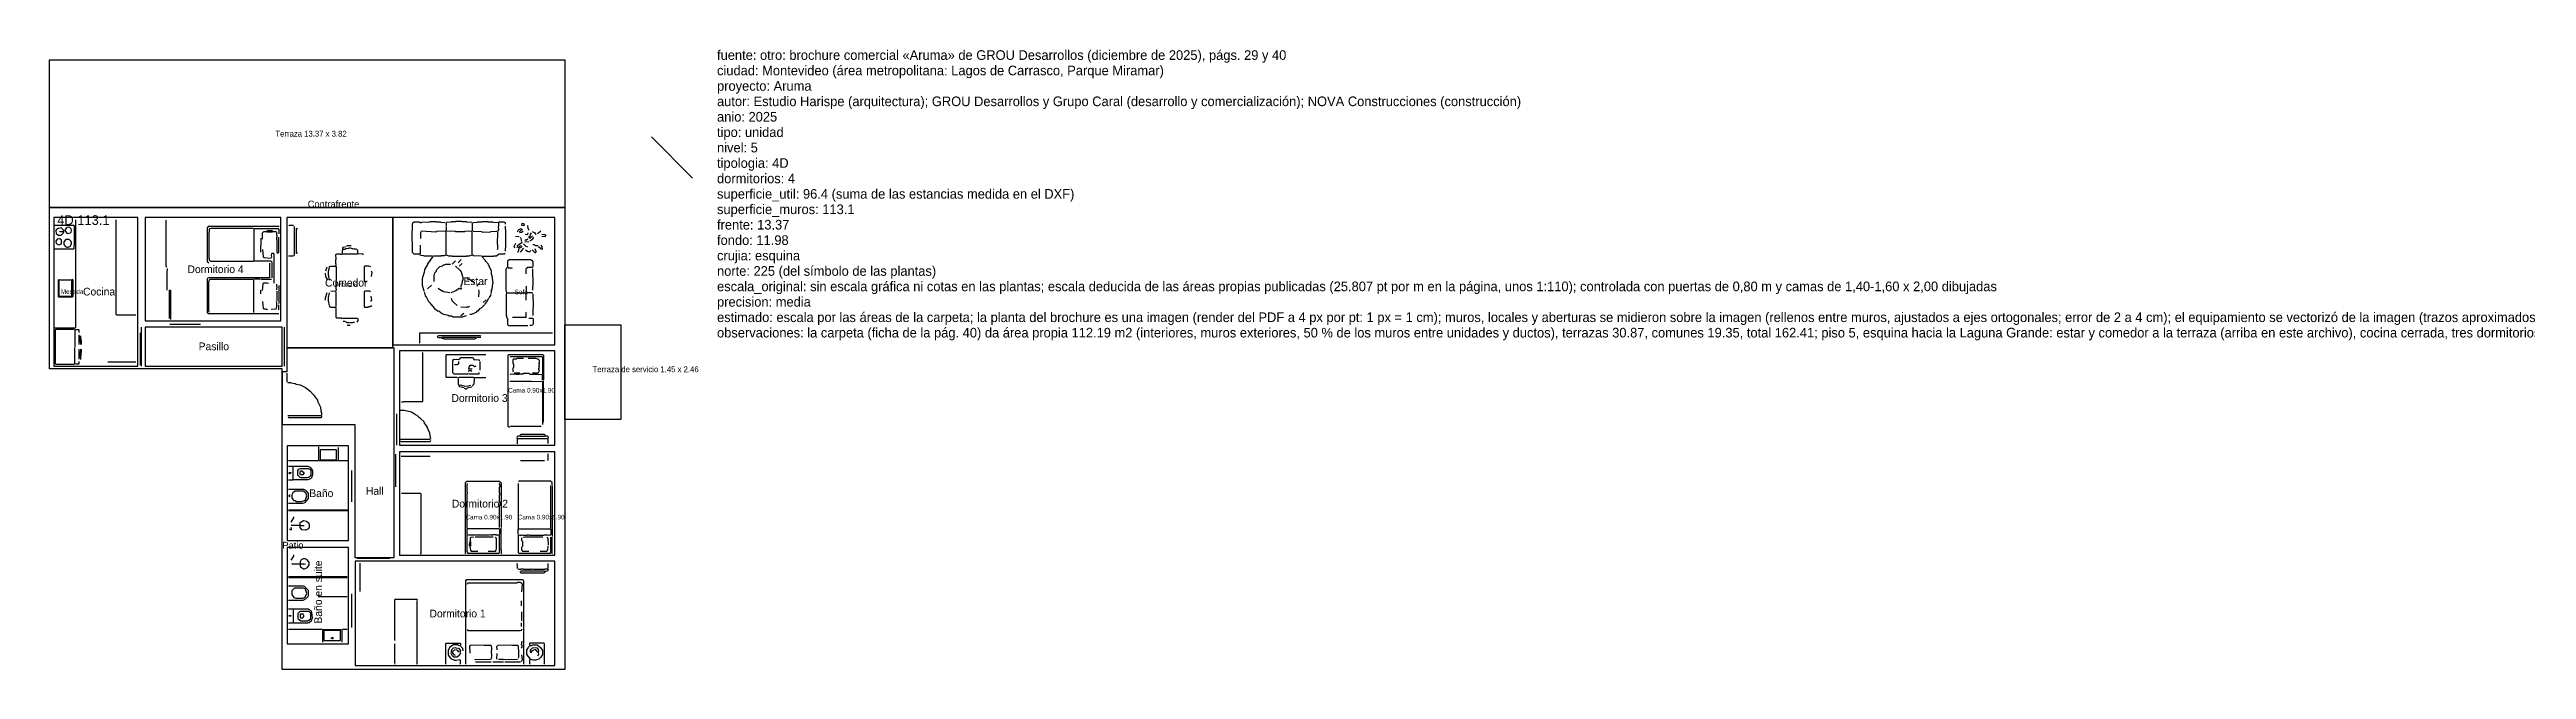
# Model space of a CAD drawing. Header units: metres. Extents: x 0 to 129, y 0 to 16.
# Drawn here: x 0 to 64.3, y 0 to 16.1 of the extents above; entities that cross this region are included whole.
import ezdxf

# ---------------------------------------------------------------- set-up
doc = ezdxf.new("R2010")
doc.units = ezdxf.units.M
for name, color, linetype in [('Trazo_Cotas', 9, 'Continuous'), ('Trazo_Datos', 7, 'Continuous'), ('Trazo_Entrada', 1, 'Continuous'), ('Trazo_Equipamiento', 8, 'Continuous'), ('Trazo_Estancias', 3, 'Continuous'), ('Trazo_Fachada', 30, 'Continuous'), ('Trazo_Norte', 1, 'Continuous'), ('Trazo_Puertas', 1, 'Continuous'), ('Trazo_Unidad', 7, 'Continuous'), ('Trazo_Ventanas', 5, 'Continuous')]:
    doc.layers.add(name, color=color, linetype=linetype)

msp = doc.modelspace()

# ---------------------------------------------------------------- linework, layer by layer
at = {"layer": 'Trazo_Cotas'}
for points in [[(13.37, 11.98), (0, 11.98), (0, 15.81), (13.37, 15.81)], [(14.82, 6.48), (13.37, 6.48), (13.37, 8.94), (14.82, 8.94)]]:
    msp.add_lwpolyline(points, close=True, dxfattribs=at)
at = {"layer": 'Trazo_Entrada'}
msp.add_line((6.04, 6.54), (6.04, 7.44), dxfattribs=at)
at = {"layer": 'Trazo_Equipamiento', "color": 9}
for p, q in [((5.3, 11.43), (5.3, 10.6)), ((10.29, 10.75), (10.29, 11.36)), ((10.97, 10.76), (10.97, 11.36)), ((12.09, 11.24), (12.19, 11.23)), ((12.22, 11.2), (12.25, 11.1)), ((12.22, 10.82), (12.31, 10.93)), ((12.33, 11.09), (12.44, 11.1)), ((12.77, 11.24), (12.87, 11.23)), ((5.71, 10.54), (5.71, 10.16)), ((5.83, 10.02), (5.83, 10.79)), ((6.33, 10.72), (6.2, 10.72)), ((7.17, 10.34), (7.2, 10.44)), ((10.53, 10.6), (10.45, 10.51)), ((10.68, 10.63), (10.6, 10.55)), ((10.71, 10.53), (10.63, 10.46)), ((12.37, 10.26), (12.37, 10.4)), ((12.59, 10.92), (12.63, 10.82)), ((3.15, 9.08), (3.15, 9.84)), ((5.3, 9.26), (5.3, 10.1)), ((5.9, 9.81), (5.9, 9.56)), ((5.95, 9.96), (5.95, 9.49)), ((7.3, 9.81), (7.42, 9.82)), ((9.91, 9.97), (9.81, 9.87)), ((10.17, 9.82), (10.08, 9.88)), ((11.09, 9.94), (11.16, 10.02)), ((11.87, 9.77), (12.36, 9.77)), ((12.37, 9.58), (12.37, 9.76)), ((5.95, 9.33), (5.95, 9.46)), ((10.67, 9.18), (10.75, 9.24)), ((11.33, 9.59), (11.25, 9.52)), ((11.17, 7.76), (11.17, 7.99)), ((6.17, 7.45), (6.17, 7.68)), ((10.84, 7.3), (10.96, 7.33)), ((12.79, 7.51), (12.79, 7.65)), ((12.79, 7.47), (12.79, 6.35)), ((12.82, 6.41), (12.82, 7.49)), ((9.88, 5.96), (9.11, 5.96)), ((9.88, 5.52), (9.12, 5.52)), ((12.84, 5.41), (12.22, 5.41)), ((13.01, 3.66), (13.01, 4.77)), ((13.04, 4.77), (13.04, 3.45)), ((11.67, 3.65), (10.84, 3.65)), ((11.04, 3.44), (11.51, 3.44)), ((11.68, 3.65), (11.68, 3.5)), ((8.06, 2.02), (8.06, 2.76)), ((12.94, 2.62), (12.94, 2.75)), ((12.25, 1.65), (12.25, 1.78)), ((12.25, 1.49), (12.25, 1.26)), ((12.25, 1.11), (12.25, 1.21)), ((10.66, 0.14), (10.66, 0.25)), ((11.05, 0.2), (11.46, 0.2)), ((11.5, 0.2), (11.78, 0.2)), ((11.61, 0.41), (11.6, 0.27)), ((11.81, 0.2), (12.22, 0.2)), ((12.45, 0.25), (12.45, 0.14))]:
    msp.add_line(p, q, dxfattribs=at)
at = {"layer": 'Trazo_Equipamiento', "color": 8}
for p, q in [((0.57, 10.1), (0.26, 10.1)), ((0.66, 8.81), (0.66, 8.37)), ((0.76, 8.68), (0.76, 8.43)), ((0.79, 8.65), (0.8, 8.43)), ((0.66, 7.93), (0.66, 8.35)), ((0.76, 8.31), (0.76, 8.05)), ((0.8, 8.31), (0.79, 8.09)), ((1.51, 7.98), (2.24, 7.98)), ((6.97, 5.41), (6.2, 5.41)), ((6.2, 5.27), (6.31, 5.27)), ((6.32, 4.93), (6.32, 5.26)), ((6.98, 5.77), (6.98, 5.42)), ((7.48, 5.41), (6.99, 5.41)), ((7.49, 5.76), (7.49, 5.42)), ((7.73, 5.41), (7.5, 5.41)), ((7.73, 4.13), (6.2, 4.13)), ((7.73, 4.11), (6.2, 4.11)), ((6.51, 3.73), (6.61, 3.73)), ((7.72, 2.4), (6.2, 2.4)), ((7.72, 2.38), (6.2, 2.38)), ((6.32, 1.55), (6.32, 1.22)), ((6.97, 1.89), (7.72, 1.89)), ((7.08, 1.04), (6.2, 1.04)), ((7.09, 0.71), (7.09, 1.03)), ((7.1, 1.04), (7.58, 1.04)), ((7.59, 0.71), (7.59, 1.03)), ((7.72, 1.04), (7.6, 1.04))]:
    msp.add_line(p, q, dxfattribs=at)
for points in [[(0.67, 11.66), (0.67, 8.86), (0.66, 8.85), (0.14, 8.85)], [(2.24, 9.19), (1.75, 9.19), (1.73, 9.21), (1.73, 11.66)], [(0.14, 10.91), (0.63, 10.91), (0.64, 10.92), (0.64, 11), (0.65, 11.01), (0.65, 11.5), (0.64, 11.51), (0.14, 11.51)], [(0.26, 11.35), (0.27, 11.36), (0.36, 11.36)], [(0.25, 10.1), (0.24, 10.11), (0.22, 10.1), (0.22, 9.67), (0.23, 9.66), (0.59, 9.66), (0.61, 9.68), (0.61, 10.1), (0.6, 10.11), (0.57, 10.1)], [(0.25, 10.09), (0.24, 10.08), (0.24, 9.69), (0.25, 9.68), (0.57, 9.68), (0.58, 9.69), (0.58, 10.09), (0.57, 10.1)], [(0.65, 8.82), (0.16, 8.82), (0.15, 8.81), (0.15, 7.93), (0.16, 7.92), (0.65, 7.92)], [(0.67, 8.82), (0.75, 8.82), (0.76, 8.81), (0.76, 8.74)], [(0.83, 8.43), (0.83, 8.53), (0.81, 8.6), (0.81, 8.65)], [(0.76, 7.99), (0.76, 7.93), (0.75, 7.92), (0.67, 7.92)], [(0.8, 8.04), (0.81, 8.05), (0.81, 8.14), (0.82, 8.15), (0.82, 8.22), (0.83, 8.23), (0.83, 8.31)], [(6.33, 5.27), (6.7, 5.27), (6.76, 5.25), (6.8, 5.21), (6.82, 5.15), (6.82, 5.05), (6.8, 4.97), (6.77, 4.94), (6.7, 4.92), (6.33, 4.92)], [(6.32, 4.92), (6.31, 4.91), (6.2, 4.91)], [(6.2, 4.31), (6.57, 4.31), (6.63, 4.33), (6.72, 4.43), (6.72, 4.56), (6.7, 4.59), (6.65, 4.64), (6.6, 4.67), (6.2, 4.67)], [(6.27, 3.82), (6.34, 3.93), (6.34, 3.96)], [(6.23, 3.65), (6.24, 3.63), (6.27, 3.62), (6.28, 3.63), (6.28, 3.66), (6.26, 3.68)], [(6.49, 3.73), (6.29, 3.73), (6.27, 3.75)], [(6.27, 2.83), (6.34, 2.94), (6.34, 2.97)], [(6.28, 2.75), (6.3, 2.74), (6.49, 2.74)], [(6.5, 2.74), (6.59, 2.74), (6.6, 2.73), (6.64, 2.74)], [(6.2, 1.8), (6.58, 1.8), (6.66, 1.84), (6.7, 1.88), (6.72, 1.92), (6.72, 2.05), (6.62, 2.15), (6.59, 2.16), (6.2, 2.16)], [(6.2, 1.57), (6.31, 1.57), (6.32, 1.56)], [(6.33, 1.21), (6.7, 1.21), (6.74, 1.22), (6.8, 1.27), (6.82, 1.34), (6.81, 1.48), (6.8, 1.51), (6.74, 1.55), (6.71, 1.56), (6.33, 1.56)], [(6.31, 1.21), (6.3, 1.2), (6.2, 1.2)]]:
    msp.add_lwpolyline(points, dxfattribs=at)
at = {"layer": 'Trazo_Equipamiento', "color": 9}
for points in [[(3.04, 10.43), (3.03, 10.45), (3.03, 11.64), (3.02, 11.65)], [(9.59, 10.77), (9.46, 10.77), (9.42, 10.81), (9.41, 11.38), (9.42, 11.39), (9.42, 11.54), (9.43, 11.58), (9.46, 11.61), (9.59, 11.61), (9.61, 11.59), (9.65, 11.59), (9.66, 11.6), (9.87, 11.61), (9.88, 11.62), (10.02, 11.62), (10.03, 11.61), (10.14, 11.61), (10.15, 11.6), (10.27, 11.59)], [(10.28, 11.58), (10.29, 11.57), (10.29, 11.51), (10.28, 11.5), (10.29, 11.48), (10.29, 11.41), (10.28, 11.4), (10.29, 11.38)], [(10.96, 11.59), (10.83, 11.6), (10.82, 11.61), (10.71, 11.61), (10.7, 11.62), (10.54, 11.62), (10.53, 11.61), (10.43, 11.61), (10.42, 11.6), (10.29, 11.59)], [(10.97, 11.58), (10.97, 11.39), (10.98, 11.38)], [(10.98, 11.59), (11.1, 11.6), (11.11, 11.61), (11.22, 11.61), (11.23, 11.62), (11.37, 11.62), (11.38, 11.61), (11.49, 11.61), (11.5, 11.6), (11.64, 11.59)], [(11.65, 11.58), (11.65, 11.49), (11.64, 11.48), (11.65, 11.4), (11.62, 11.37)], [(11.65, 11.59), (11.67, 11.61), (11.79, 11.61), (11.82, 11.59), (11.82, 11.55)], [(12.33, 11.54), (12.28, 11.57), (12.24, 11.55)], [(5.96, 11.49), (4.12, 11.49), (4.09, 11.45), (4.09, 10.6), (4.1, 10.57), (4.13, 10.55)], [(5.29, 11.44), (4.19, 11.44), (4.15, 11.43), (4.14, 11.42), (4.14, 11.34), (4.13, 11.33), (4.13, 10.67), (4.14, 10.66), (4.14, 10.62), (4.18, 10.59), (5.29, 10.59), (5.3, 10.6)], [(5.31, 11.44), (5.93, 11.44), (5.95, 11.42), (5.95, 11.3)], [(5.47, 11.19), (5.48, 11.16), (5.47, 10.82)], [(5.53, 11.16), (5.53, 11.32), (5.54, 11.34), (5.56, 11.36), (5.63, 11.36)], [(5.79, 11.36), (5.77, 11.38), (5.65, 11.38), (5.63, 11.36)], [(5.79, 11.36), (5.77, 11.34), (5.65, 11.34), (5.63, 11.36)], [(5.79, 11.36), (5.88, 11.36), (5.89, 11.33), (5.89, 11.27), (5.9, 11.26), (5.9, 11.21), (5.89, 11.2), (5.89, 11.16), (5.9, 11.15), (5.9, 10.81)], [(5.91, 10.8), (5.95, 10.81), (5.95, 11.21)], [(6.33, 11.51), (6.22, 11.51), (6.21, 11.5)], [(6.34, 11.5), (6.35, 11.47), (6.35, 10.77), (6.34, 10.73)], [(6.43, 11.42), (6.41, 11.44), (6.4, 11.43), (6.4, 10.8), (6.41, 10.79), (6.43, 10.81)], [(7.61, 10.9), (7.61, 10.94), (7.62, 10.95), (7.7, 10.97)], [(7.95, 10.91), (7.94, 10.9), (7.9, 10.9), (7.81, 10.93), (7.77, 10.93), (7.76, 10.92), (7.69, 10.91), (7.66, 10.89), (7.62, 10.89)], [(7.83, 10.99), (7.72, 10.99), (7.71, 10.98)], [(9.94, 10.72), (9.72, 10.72), (9.71, 10.73), (9.63, 10.74), (9.62, 10.75), (9.62, 10.79), (9.63, 10.8), (9.63, 11)], [(9.64, 11.36), (9.63, 11.32), (9.63, 11.18)], [(10.28, 11.37), (10.04, 11.36), (10.02, 11.34), (9.65, 11.37)], [(10.96, 11.37), (10.78, 11.36), (10.77, 11.35), (10.53, 11.35), (10.53, 11.36), (10.3, 11.37)], [(10.99, 11.37), (11.2, 11.36), (11.24, 11.34), (11.28, 11.35), (11.42, 11.34), (11.46, 11.36), (11.61, 11.37)], [(11.62, 10.89), (11.63, 10.92), (11.63, 11.01), (11.62, 11.02), (11.63, 11.35), (11.62, 11.36)], [(11.83, 10.85), (11.83, 10.93), (11.84, 10.94), (11.84, 11.4), (11.83, 11.41), (11.83, 11.5)], [(12.07, 10.93), (12.06, 10.97), (12.1, 11.06)], [(12.25, 11.43), (12.23, 11.43), (12.16, 11.39), (12.13, 11.34)], [(12.13, 10.94), (12.15, 11), (12.26, 11.08)], [(12.24, 10.99), (12.19, 10.97), (12.16, 10.93)], [(12.25, 10.98), (12.25, 10.96), (12.23, 10.94), (12.18, 10.92)], [(12.28, 11.4), (12.24, 11.39), (12.19, 11.34)], [(12.2, 11.33), (12.25, 11.34), (12.29, 11.37)], [(12.24, 11.54), (12.26, 11.52), (12.32, 11.52), (12.33, 11.53)], [(12.3, 11.04), (12.36, 10.98), (12.4, 10.96)], [(12.41, 11.16), (12.38, 11.13), (12.34, 11.13), (12.33, 11.12)], [(12.34, 11.29), (12.41, 11.28), (12.42, 11.32)], [(12.4, 11.51), (12.41, 11.44), (12.43, 11.42), (12.43, 11.39)], [(12.5, 11.32), (12.47, 11.28), (12.46, 11.23), (12.43, 11.2)], [(12.53, 11.25), (12.47, 11.19), (12.44, 11.19)], [(12.46, 11.12), (12.54, 11.17), (12.57, 11.21)], [(12.52, 11.36), (12.59, 11.32), (12.62, 11.28)], [(12.68, 10.99), (12.61, 10.99), (12.58, 11.01), (12.54, 11.01)], [(12.66, 11.3), (12.69, 11.32), (12.75, 11.38)], [(12.69, 10.97), (12.74, 10.93), (12.75, 10.89)], [(12.75, 11), (12.77, 10.97), (12.78, 10.89)], [(12.77, 11.29), (12.85, 11.28), (12.88, 11.24)], [(3.05, 9.84), (3.05, 10.35), (3.06, 10.36), (3.06, 10.4)], [(5.75, 10.59), (5.5, 10.59), (5.49, 10.6), (5.47, 10.59), (5.31, 10.59), (5.3, 10.6)], [(5.53, 10.89), (5.54, 10.7), (5.57, 10.68), (5.75, 10.67)], [(5.76, 10.68), (5.77, 10.7), (5.76, 10.74), (5.77, 10.79), (5.78, 10.8), (5.82, 10.8)], [(5.76, 10.58), (5.77, 10.57), (5.77, 10.16)], [(7.26, 10.44), (7.23, 10.31), (7.23, 10.23), (7.24, 10.22), (7.24, 10.17), (7.26, 10.14), (7.26, 10.1)], [(7.26, 10.45), (7.29, 10.46), (7.43, 10.46)], [(7.43, 10.46), (7.44, 10.5), (7.43, 10.53), (7.43, 10.63), (7.44, 10.64), (7.43, 10.76), (7.46, 10.78), (7.53, 10.78), (7.54, 10.77), (7.58, 10.77), (7.59, 10.78)], [(7.43, 10.46), (7.44, 10.45), (7.44, 10.09), (7.43, 10.07)], [(7.61, 10.89), (7.59, 10.85), (7.59, 10.78)], [(7.99, 10.77), (7.6, 10.77), (7.59, 10.78)], [(8, 10.78), (8, 10.87), (7.96, 10.91)], [(8.14, 10.75), (8.14, 10.77), (8.12, 10.78), (8.01, 10.77)], [(8.34, 10.44), (8.29, 10.46), (8.18, 10.46), (8.16, 10.45), (8.16, 10.07), (8.17, 10.06), (8.24, 10.06)], [(8.35, 10.34), (8.36, 10.3), (8.35, 10.19)], [(9.72, 9.81), (9.68, 9.96), (9.68, 10.14), (9.72, 10.29)], [(9.95, 10.71), (9.81, 10.52), (9.81, 10.5), (9.73, 10.37), (9.72, 10.29)], [(10.29, 10.75), (10.24, 10.73), (10.16, 10.73), (10.15, 10.72), (9.96, 10.72)], [(9.98, 10.06), (9.98, 10.22), (10, 10.29), (10.03, 10.32), (10.05, 10.37), (10.13, 10.45), (10.2, 10.47), (10.22, 10.49), (10.25, 10.49), (10.28, 10.51), (10.4, 10.51)], [(10.29, 10.75), (10.35, 10.73), (10.44, 10.73), (10.45, 10.72), (10.82, 10.72), (10.83, 10.73), (10.9, 10.73), (10.96, 10.75)], [(10.53, 10.46), (10.65, 10.36), (10.68, 10.31), (10.73, 10.13)], [(11.21, 10.72), (11, 10.73), (10.97, 10.75)], [(11.31, 10.59), (11.31, 10.61), (11.22, 10.71)], [(11.23, 10.72), (11.52, 10.72), (11.53, 10.73), (11.6, 10.73), (11.65, 10.77)], [(11.31, 10.59), (11.37, 10.53), (11.38, 10.49), (11.41, 10.46), (11.41, 10.44), (11.46, 10.35), (11.46, 10.26), (11.48, 10.22), (11.5, 10.02), (11.49, 10.01), (11.48, 9.86), (11.46, 9.84), (11.46, 9.77)], [(11.82, 10.8), (11.8, 10.77), (11.66, 10.77)], [(11.87, 9.77), (11.85, 9.84), (11.85, 10.37), (11.86, 10.41), (11.88, 10.43)], [(12.38, 10.41), (12.41, 10.43), (12.53, 10.43), (12.54, 10.44), (12.55, 10.46), (12.55, 10.57), (12.52, 10.61), (12.49, 10.62), (11.93, 10.62), (11.88, 10.59), (11.88, 10.44)], [(11.89, 10.43), (11.9, 10.42), (11.98, 10.42), (11.99, 10.41), (12.01, 10.42)], [(12.16, 10.81), (12.16, 10.85), (12.18, 10.87), (12.18, 10.91)], [(12.35, 10.88), (12.38, 10.87), (12.42, 10.84), (12.46, 10.84), (12.49, 10.87)], [(12.52, 10.88), (12.59, 10.81), (12.62, 10.81)], [(12.54, 9.84), (12.54, 9.94), (12.55, 9.95), (12.54, 10.39)], [(3.11, 9.1), (3.11, 9.84), (3.14, 9.85)], [(5.7, 10.16), (4.13, 10.16), (4.11, 10.15), (4.09, 10.13), (4.09, 9.26), (4.12, 9.23), (5.95, 9.23)], [(4.15, 9.26), (4.13, 9.29), (4.13, 10.05), (4.16, 10.12), (5.29, 10.12), (5.3, 10.11)], [(5.47, 10.11), (5.46, 10.12), (5.33, 10.12), (5.31, 10.11)], [(5.47, 9.74), (5.48, 9.76), (5.48, 9.84)], [(5.49, 10.11), (5.5, 10.12), (5.63, 10.12), (5.64, 10.11), (5.66, 10.12), (5.76, 10.12)], [(5.53, 9.83), (5.54, 10.01), (5.56, 10.03), (5.65, 10.03), (5.68, 10.02)], [(5.89, 9.99), (5.89, 9.94), (5.9, 9.93), (5.89, 9.85)], [(7.2, 10.1), (7.2, 10.14), (7.17, 10.18), (7.16, 10.28)], [(7.16, 9.58), (7.16, 9.64), (7.2, 9.78)], [(7.26, 9.77), (7.23, 9.65), (7.23, 9.56), (7.26, 9.44)], [(7.43, 10.05), (7.43, 9.88), (7.44, 9.86), (7.43, 9.82)], [(7.43, 9.41), (7.44, 9.42), (7.44, 9.78), (7.43, 9.81)], [(8.33, 9.79), (8.31, 9.81), (8.18, 9.81), (8.16, 9.79), (8.16, 9.41), (8.17, 9.4), (8.27, 9.4), (8.28, 9.41), (8.32, 9.41), (8.36, 9.44)], [(8.35, 9.54), (8.35, 9.57), (8.36, 9.58), (8.35, 9.68)], [(9.72, 9.79), (9.75, 9.69), (9.78, 9.65), (9.83, 9.54), (9.87, 9.51), (9.89, 9.47), (9.99, 9.36), (10.08, 9.29)], [(10.39, 9.77), (10.22, 9.79), (10.18, 9.82)], [(10.63, 9.88), (10.54, 9.82), (10.41, 9.77)], [(10.66, 9.91), (10.69, 9.87), (10.66, 9.86), (10.63, 9.88)], [(10.73, 10.12), (10.71, 10.08), (10.7, 10), (10.66, 9.92)], [(11.03, 10.02), (11, 10.05), (10.9, 10.11), (10.87, 10.11), (10.84, 10.13)], [(11.13, 9.85), (11.14, 9.81), (11.13, 9.66)], [(11.45, 9.75), (11.44, 9.7), (11.4, 9.64)], [(11.87, 9.77), (11.85, 9.73), (11.85, 9.18), (11.86, 9.17), (11.86, 9.13), (11.88, 9.11)], [(12.36, 9.94), (12.37, 9.93), (12.37, 9.78)], [(12.54, 9.75), (12.52, 9.77), (12.38, 9.77)], [(12.54, 9.73), (12.54, 9.6), (12.55, 9.59), (12.54, 9.18)], [(5.53, 9.54), (5.54, 9.37), (5.56, 9.35), (5.61, 9.35), (5.64, 9.33), (5.66, 9.34)], [(5.75, 9.34), (5.88, 9.35), (5.89, 9.37), (5.9, 9.41), (5.9, 9.51), (5.89, 9.54)], [(7.26, 9.42), (7.3, 9.4), (7.43, 9.4)], [(7.43, 9.39), (7.43, 9.14), (7.45, 9.12), (7.57, 9.12), (7.59, 9.1)], [(7.6, 9.1), (7.61, 9.11), (7.99, 9.11)], [(7.62, 9.03), (7.65, 9.03), (7.72, 9), (7.78, 9)], [(7.8, 9), (7.86, 9), (7.92, 9.02)], [(8, 9.1), (8, 9.05), (7.97, 9.01)], [(10.81, 9.17), (10.71, 9.14), (10.47, 9.14), (10.43, 9.16), (10.37, 9.16), (10.34, 9.18), (10.23, 9.21), (10.16, 9.24), (10.1, 9.29)], [(10.58, 9.44), (10.5, 9.51), (10.45, 9.56), (10.43, 9.62)], [(10.9, 9.42), (10.87, 9.4), (10.83, 9.4), (10.82, 9.39), (10.67, 9.4)], [(11.39, 9.62), (11.35, 9.54), (11.3, 9.49), (11.29, 9.46), (11.2, 9.37), (11.16, 9.35), (11.11, 9.29), (11.09, 9.29), (11.06, 9.26), (10.95, 9.21), (10.91, 9.21)], [(11.88, 9.1), (11.88, 8.95), (11.91, 8.92), (12.41, 8.92)], [(12.37, 9.14), (12.36, 9.13), (12.01, 9.13)], [(12.37, 9.14), (12.37, 9.26), (12.36, 9.27)], [(12.44, 9.11), (12.53, 9.11), (12.55, 9.09), (12.55, 8.97), (12.54, 8.94), (12.51, 8.92), (12.46, 8.92)], [(7.8, 8.94), (7.78, 8.92), (7.74, 8.92), (7.72, 8.94)], [(13.05, 8.72), (9.6, 8.72), (9.6, 8.47), (9.59, 8.45)], [(11.2, 8.64), (11.17, 8.65), (10.08, 8.65), (10.06, 8.63), (10.09, 8.61), (10.16, 8.61)], [(11.07, 8.6), (11.06, 8.58), (11.03, 8.57), (10.23, 8.57), (10.22, 8.58), (10.18, 8.58), (10.17, 8.6)], [(11.06, 8.61), (11.01, 8.61), (10.18, 8.61)], [(11.19, 8.61), (11.1, 8.61), (11.08, 8.61)], [(9.69, 8.22), (9.68, 8.21), (9.68, 6.95), (9.67, 6.94), (9.19, 6.94), (9.18, 6.93), (9.13, 6.93)], [(10.59, 7.56), (10.58, 7.57), (10.3, 7.57), (10.29, 7.58), (10.29, 8.16), (10.3, 8.17), (11.32, 8.17)], [(10.65, 8.08), (10.65, 8.06), (10.62, 8.03), (10.5, 8.04), (10.46, 8.01), (10.46, 7.7), (10.47, 7.68), (10.49, 7.67), (10.86, 7.67), (10.87, 7.68)], [(10.61, 7.99), (10.61, 7.93), (10.58, 7.9), (10.52, 7.9), (10.51, 7.91)], [(10.66, 8.09), (10.98, 8.09), (11.02, 8.03), (11.06, 8.04), (11.15, 8.03), (11.15, 8)], [(10.86, 7.73), (10.89, 7.75), (10.93, 7.75), (10.95, 7.73)], [(11.06, 7.87), (11.03, 7.85), (10.99, 7.88), (10.91, 7.88), (10.89, 7.86), (10.87, 7.8)], [(10.97, 7.79), (10.88, 7.79), (10.87, 7.8)], [(11.94, 6.28), (11.92, 6.28), (11.9, 6.3), (11.9, 8.15), (11.92, 8.17), (12.79, 8.17), (12.81, 8.16), (12.82, 8.15), (12.82, 7.51)], [(11.95, 8.11), (11.96, 8.12), (12.77, 8.12), (12.79, 8.1), (12.79, 7.67)], [(12.04, 7.71), (12.03, 7.73), (12.03, 7.82), (12.05, 7.84), (12.05, 7.9), (12.03, 7.94), (12.03, 8.04), (12.05, 8.06), (12.12, 8.06), (12.13, 8.07), (12.3, 8.07)], [(12.42, 8.07), (12.61, 8.07), (12.65, 8.06)], [(12.53, 7.69), (12.65, 7.69), (12.69, 7.7), (12.7, 7.72), (12.71, 7.75), (12.7, 7.77), (12.7, 7.81), (12.71, 7.82), (12.7, 7.84), (12.71, 7.86), (12.7, 7.88), (12.71, 7.9), (12.7, 7.92), (12.71, 7.94), (12.71, 8), (12.7, 8.04), (12.67, 8.05)], [(6.18, 7.44), (6.25, 7.44), (6.26, 7.43), (6.37, 7.42), (6.4, 7.4), (6.5, 7.38), (6.64, 7.31), (6.76, 7.22), (6.85, 7.12), (6.95, 6.98), (6.95, 6.96), (7.03, 6.8), (7.04, 6.71), (7.06, 6.65), (7.06, 6.59)], [(10.6, 7.55), (10.6, 7.4), (10.63, 7.37)], [(11.01, 7.56), (11, 7.57), (10.62, 7.57), (10.61, 7.56)], [(10.76, 7.3), (10.64, 7.33), (10.63, 7.37)], [(10.64, 7.37), (10.66, 7.38), (10.78, 7.35), (10.87, 7.36), (10.93, 7.37)], [(10.84, 7.3), (10.82, 7.27), (10.79, 7.27), (10.77, 7.29)], [(10.89, 7.68), (10.9, 7.67), (11.15, 7.67), (11.15, 7.7)], [(11.02, 7.55), (11.01, 7.4), (10.98, 7.37), (10.97, 7.34)], [(11.02, 7.56), (11.03, 7.57), (11.32, 7.57)], [(11.94, 7.48), (12.5, 7.48), (12.51, 7.47), (12.78, 7.48)], [(12.3, 7.68), (12.28, 7.66), (12.18, 7.66), (12.17, 7.65), (12.12, 7.65), (12.11, 7.66), (12.05, 7.66), (12.04, 7.65), (11.96, 7.66), (11.95, 7.65)], [(12.06, 7.7), (12.07, 7.69), (12.2, 7.69)], [(12.3, 7.68), (12.44, 7.68), (12.46, 7.66), (12.69, 7.66), (12.69, 7.65), (12.78, 7.66)], [(7.05, 6.58), (6.19, 6.58), (6.18, 6.57)], [(7.06, 6.57), (7.05, 6.53), (6.21, 6.53), (6.19, 6.54)], [(9.89, 5.97), (9.87, 6.13), (9.8, 6.28), (9.8, 6.3), (9.73, 6.39), (9.72, 6.42), (9.63, 6.51), (9.6, 6.53), (9.54, 6.59), (9.5, 6.6), (9.39, 6.67), (9.2, 6.72), (9.11, 6.72)], [(9.11, 5.92), (9.13, 5.91), (9.88, 5.91), (9.89, 5.95)], [(11.95, 6.32), (11.97, 6.31), (12.76, 6.31)], [(12.14, 5.98), (12.13, 5.99), (12.14, 6.04), (12.16, 6.06), (12.2, 6.06)], [(12.13, 5.85), (12.14, 5.87), (12.14, 5.98)], [(12.14, 5.98), (12.15, 5.99), (12.93, 5.99)], [(12.21, 6.07), (12.23, 6.1), (12.84, 6.1), (12.85, 6.07)], [(12.21, 6.06), (12.22, 6.05), (12.84, 6.05), (12.85, 6.06)], [(12.86, 6.06), (12.91, 6.06), (12.94, 6.03), (12.93, 5.99)], [(12.94, 5.86), (12.94, 5.98), (12.93, 5.99)], [(12.93, 5.42), (12.94, 5.44), (12.94, 5.59)], [(9.63, 3), (9.64, 3.01), (9.64, 4.55), (9.63, 4.56), (9.13, 4.56)], [(10.8, 3), (10.79, 3.01), (10.79, 4.85), (10.81, 4.87), (10.83, 4.88), (11.67, 4.88), (11.72, 4.84), (11.72, 3.68)], [(10.84, 4.82), (10.83, 4.78), (10.83, 4.68), (10.84, 4.67), (10.83, 4.65), (10.83, 4.61), (10.84, 4.6), (10.84, 4.56), (10.83, 4.55), (10.83, 3.72), (10.84, 3.71), (10.83, 3.7), (10.83, 3.66)], [(11.68, 3.68), (11.68, 4.24), (11.69, 4.25), (11.69, 4.34), (11.68, 4.35), (11.68, 4.53), (11.69, 4.54), (11.68, 4.58), (11.68, 4.73), (11.69, 4.74), (11.69, 4.78), (11.67, 4.82)], [(12.17, 4.82), (12.16, 4.81), (12.16, 3.66), (12.17, 3.65)], [(13.04, 4.79), (13.04, 4.85), (13, 4.88), (12.18, 4.88), (12.17, 4.87)], [(10.83, 3.65), (10.83, 3.52), (10.84, 3.5)], [(10.84, 3.49), (10.83, 3.48), (10.83, 3.06), (10.85, 3.02), (11.66, 3.02), (11.68, 3.03), (11.68, 3.1), (11.69, 3.11)], [(11.67, 3.49), (11.66, 3.48), (11.6, 3.48), (11.59, 3.49), (11.5, 3.49), (11.49, 3.48), (11.45, 3.48), (11.44, 3.49), (11.4, 3.48), (11.11, 3.48), (11.1, 3.49), (11.07, 3.48), (10.88, 3.48), (10.84, 3.49)], [(10.91, 3.32), (10.89, 3.25), (10.89, 3.22), (10.91, 3.2)], [(10.91, 3.33), (10.92, 3.34), (10.92, 3.41), (10.94, 3.43), (11.01, 3.44)], [(10.92, 3.2), (10.93, 3.21), (10.93, 3.31), (10.92, 3.32)], [(11.38, 3.07), (11.57, 3.07), (11.59, 3.09), (11.6, 3.13), (11.6, 3.4), (11.57, 3.43)], [(11.69, 3.11), (11.68, 3.12), (11.68, 3.48)], [(11.71, 3.49), (11.72, 3.5), (11.72, 3.66)], [(11.71, 3.11), (11.72, 3.12), (11.72, 3.47), (11.71, 3.48)], [(12.17, 3.5), (12.16, 3.51), (12.16, 3.64), (12.17, 3.65)], [(12.17, 3.48), (12.16, 3.47), (12.16, 3.03), (12.18, 3.02), (13, 3.02), (13.01, 3.03), (13.01, 3.43)], [(12.18, 3.65), (12.19, 3.65), (13, 3.65)], [(12.18, 3.49), (12.2, 3.48), (12.24, 3.48), (12.25, 3.49), (12.28, 3.48), (12.39, 3.48), (12.4, 3.49), (12.44, 3.49), (12.45, 3.48), (12.83, 3.48), (12.84, 3.49), (12.92, 3.49), (12.94, 3.48), (12.97, 3.49), (13, 3.48), (13, 3.49)], [(12.25, 3.41), (12.25, 3.34), (12.27, 3.32), (12.27, 3.2), (12.26, 3.19)], [(12.29, 3.43), (12.33, 3.44), (12.8, 3.44)], [(12.9, 3.43), (12.93, 3.4), (12.94, 3.23)], [(13.01, 3.65), (13.01, 3.5), (13, 3.49)], [(13.03, 3), (13.04, 3.01), (13.04, 3.43)], [(10.91, 3.19), (10.92, 3.09), (10.94, 3.07), (11.11, 3.07)], [(11.71, 3.11), (11.72, 3.1), (11.72, 3.01), (11.71, 3)], [(12.14, 2.62), (12.14, 2.7), (12.13, 2.71), (12.13, 2.74), (12.14, 2.75)], [(12.15, 2.61), (12.18, 2.6), (12.23, 2.6), (12.24, 2.61), (12.29, 2.61), (12.3, 2.6), (12.51, 2.6), (12.52, 2.61), (12.56, 2.6), (12.85, 2.6), (12.86, 2.61), (12.93, 2.61)], [(12.25, 3.18), (12.25, 3.1), (12.27, 3.07), (12.44, 3.07)], [(12.73, 3.07), (12.9, 3.07), (12.93, 3.1), (12.94, 3.21)], [(12.94, 2.6), (12.92, 2.55), (12.89, 2.54), (12.86, 2.55)], [(12.31, 0.14), (12.31, 2.3), (12.28, 2.32), (10.81, 2.32), (10.79, 2.3), (10.79, 0.14)], [(10.84, 2.21), (10.85, 2.25), (12.13, 2.25), (12.14, 2.26), (12.2, 2.26), (12.24, 2.25), (12.26, 2.21), (12.25, 2.01)], [(12.85, 2.54), (12.85, 2.52), (12.83, 2.5), (12.23, 2.5), (12.21, 2.53)], [(12.84, 2.55), (12.23, 2.55), (12.22, 2.54)], [(9.53, 0.14), (9.54, 0.16), (9.54, 1.77), (9.55, 1.8), (9.54, 1.81), (8.96, 1.81), (8.95, 1.8), (8.95, 0.77), (8.96, 0.75)], [(8.96, 0.66), (8.95, 0.64), (8.95, 0.19), (8.96, 0.18), (8.95, 0.15), (8.96, 0.14)], [(10.28, 0.14), (10.28, 0.67), (10.29, 0.68), (10.65, 0.68), (10.66, 0.67), (10.66, 0.62)], [(10.84, 1.04), (10.85, 1.01), (12.21, 1.01), (12.25, 1.02), (12.26, 1.05)], [(12.25, 0.55), (12.26, 0.58), (12.26, 0.63), (12.25, 0.64), (12.26, 0.73)], [(12.83, 0.14), (12.84, 0.15), (12.84, 0.67), (12.83, 0.68), (12.46, 0.68), (12.45, 0.67), (12.45, 0.62)], [(10.65, 0.61), (10.61, 0.62), (10.59, 0.64), (10.48, 0.64), (10.39, 0.58), (10.34, 0.5), (10.34, 0.39), (10.36, 0.34), (10.41, 0.28), (10.51, 0.24), (10.55, 0.24), (10.65, 0.26)], [(10.53, 0.56), (10.47, 0.55), (10.44, 0.52), (10.42, 0.48), (10.42, 0.45)], [(10.53, 0.32), (10.5, 0.32), (10.46, 0.34), (10.42, 0.41), (10.42, 0.43)], [(10.46, 0.44), (10.47, 0.48), (10.53, 0.52)], [(10.53, 0.36), (10.5, 0.38), (10.46, 0.44)], [(10.54, 0.56), (10.61, 0.55), (10.66, 0.49), (10.65, 0.45)], [(10.54, 0.52), (10.58, 0.5), (10.61, 0.45)], [(10.65, 0.44), (10.66, 0.42), (10.63, 0.36), (10.58, 0.32), (10.54, 0.32)], [(10.73, 0.48), (10.72, 0.54), (10.66, 0.6)], [(11.46, 0.27), (11.48, 0.33), (11.48, 0.4), (11.47, 0.41), (11.48, 0.56), (11.47, 0.6), (11.46, 0.62), (11.29, 0.62), (11.28, 0.63), (10.92, 0.62), (10.9, 0.6), (10.91, 0.42)], [(11.03, 0.27), (11.05, 0.26), (11.44, 0.27)], [(12.17, 0.29), (12.18, 0.33), (12.18, 0.4), (12.17, 0.41), (12.18, 0.43), (12.18, 0.51), (12.17, 0.52), (12.17, 0.6), (12.14, 0.62), (12.01, 0.62), (12, 0.63), (11.63, 0.62), (11.6, 0.59), (11.61, 0.51)], [(11.65, 0.27), (11.76, 0.27), (11.77, 0.26), (12.14, 0.27)], [(12.25, 0.38), (12.26, 0.25), (12.24, 0.2)], [(12.45, 0.6), (12.41, 0.56), (12.41, 0.55), (12.38, 0.51), (12.38, 0.4), (12.4, 0.35), (12.45, 0.29), (12.45, 0.27)], [(12.46, 0.61), (12.47, 0.62), (12.51, 0.62), (12.53, 0.64), (12.65, 0.64), (12.74, 0.57), (12.79, 0.49), (12.79, 0.39), (12.75, 0.32), (12.7, 0.27), (12.61, 0.24), (12.56, 0.24), (12.52, 0.25), (12.5, 0.26), (12.46, 0.26)], [(12.58, 0.56), (12.52, 0.55), (12.47, 0.5), (12.47, 0.45), (12.5, 0.44), (12.53, 0.49), (12.58, 0.52)], [(12.69, 0.45), (12.67, 0.45), (12.62, 0.51), (12.59, 0.52)], [(12.69, 0.46), (12.7, 0.48), (12.69, 0.52), (12.66, 0.55), (12.6, 0.56)], [(12.67, 0.35), (12.7, 0.39), (12.69, 0.44)]]:
    msp.add_lwpolyline(points, dxfattribs=at)
at = {"layer": 'Trazo_Equipamiento', "color": 8}
for points in [[(0.37, 11.37), (0.36, 11.39), (0.3, 11.45), (0.22, 11.44), (0.17, 11.4), (0.16, 11.38), (0.17, 11.31), (0.23, 11.26), (0.3, 11.26), (0.36, 11.32), (0.37, 11.35)], [(0.31, 11.13), (0.27, 11.17), (0.2, 11.16), (0.16, 11.11), (0.17, 11.05), (0.24, 11.01), (0.31, 11.04), (0.31, 11.08), (0.32, 11.08), (0.31, 11.09)], [(0.57, 11.07), (0.56, 11.1), (0.51, 11.15), (0.42, 11.15), (0.37, 11.09), (0.37, 11.02), (0.41, 10.97), (0.45, 10.95), (0.48, 10.95), (0.54, 10.98), (0.57, 11.05)], [(0.57, 11.39), (0.56, 11.43), (0.53, 11.46), (0.5, 11.47), (0.45, 11.46), (0.4, 11.4), (0.41, 11.36), (0.46, 11.31), (0.54, 11.32), (0.56, 11.34), (0.57, 11.38)], [(6.72, 5.2), (6.75, 5.2), (6.78, 5.16), (6.78, 5.04), (6.77, 5.01), (6.73, 4.98), (6.69, 4.97), (6.53, 4.97), (6.5, 4.98), (6.44, 5.04), (6.44, 5.16), (6.48, 5.2), (6.51, 5.21), (6.7, 5.21)], [(6.57, 5.05), (6.51, 5.05), (6.5, 5.07), (6.5, 5.12), (6.51, 5.15), (6.55, 5.15), (6.6, 5.11), (6.6, 5.08)], [(7.44, 5.44), (7.45, 5.45), (7.45, 5.69), (7.44, 5.7), (7.03, 5.7), (7.02, 5.69), (7.02, 5.45), (7.03, 5.44)], [(6.22, 4.52), (6.21, 4.49), (6.23, 4.48), (6.24, 4.51)], [(6.25, 5.08), (6.24, 5.07), (6.22, 5.08), (6.23, 5.12), (6.26, 5.11)], [(6.29, 4.53), (6.29, 4.45), (6.32, 4.4), (6.34, 4.38), (6.37, 4.38), (6.41, 4.36), (6.54, 4.36), (6.62, 4.38), (6.64, 4.4), (6.68, 4.5), (6.65, 4.58), (6.58, 4.62), (6.37, 4.62), (6.31, 4.58)], [(6.5, 3.81), (6.59, 3.86), (6.67, 3.85), (6.73, 3.79), (6.74, 3.77), (6.74, 3.69), (6.72, 3.65), (6.65, 3.61), (6.55, 3.62), (6.5, 3.68)], [(6.5, 2.69), (6.51, 2.66), (6.59, 2.61), (6.62, 2.61), (6.69, 2.64), (6.74, 2.71), (6.74, 2.78), (6.68, 2.85), (6.63, 2.87), (6.58, 2.87), (6.53, 2.84), (6.5, 2.79)], [(6.29, 2.04), (6.29, 1.94), (6.34, 1.87), (6.39, 1.85), (6.57, 1.85), (6.6, 1.86), (6.64, 1.89), (6.68, 1.98), (6.64, 2.08), (6.59, 2.11), (6.36, 2.11)], [(6.26, 1.38), (6.23, 1.37), (6.22, 1.4), (6.25, 1.41)], [(6.7, 1.26), (6.77, 1.31), (6.78, 1.33), (6.78, 1.45), (6.77, 1.47), (6.72, 1.5), (6.5, 1.5), (6.49, 1.49), (6.44, 1.45), (6.44, 1.33), (6.45, 1.31), (6.52, 1.26)], [(6.5, 1.36), (6.51, 1.34), (6.57, 1.34), (6.6, 1.37), (6.6, 1.4), (6.58, 1.43), (6.5, 1.43)], [(7.12, 0.75), (7.54, 0.75), (7.55, 0.76), (7.55, 1), (7.54, 1.01), (7.12, 1.01)], [(7.34, 0.83), (7.36, 0.82), (7.35, 0.79), (7.33, 0.79), (7.31, 0.81), (7.32, 0.83)]]:
    msp.add_lwpolyline(points, close=True, dxfattribs=at)
at = {"layer": 'Trazo_Estancias', "color": 30}
msp.add_lwpolyline([(0.11, 11.72), (0.11, 7.87), (2.29, 7.87), (2.29, 11.72)], close=True, dxfattribs=at)
at = {"layer": 'Trazo_Estancias', "color": 5}
for points in [[(2.48, 11.72), (2.48, 9.04), (6, 9.04), (6, 11.72)], [(9.08, 8.26), (9.08, 5.82), (13.11, 5.82), (13.11, 8.26)], [(9.08, 5.64), (9.08, 2.96), (13.11, 2.96), (13.11, 5.64)], [(7.93, 2.81), (7.93, 0.1), (13.11, 0.1), (13.11, 2.81)]]:
    msp.add_lwpolyline(points, close=True, dxfattribs=at)
at = {"layer": 'Trazo_Estancias', "color": 40}
msp.add_lwpolyline([(6.16, 11.72), (6.16, 8.34), (8.91, 8.34), (8.91, 11.72)], close=True, dxfattribs=at)
at = {"layer": 'Trazo_Estancias', "color": 2}
msp.add_lwpolyline([(8.91, 11.72), (8.91, 8.42), (13.11, 8.42), (13.11, 11.72)], close=True, dxfattribs=at)
at = {"layer": 'Trazo_Estancias', "color": 8}
for points in [[(2.48, 8.88), (2.48, 7.87), (6.04, 7.87), (6.04, 8.88)], [(6.16, 8.34), (6.16, 7.72), (6.04, 7.72), (6.04, 6.35), (7.92, 6.35), (7.92, 2.9), (8.94, 2.9), (8.94, 8.34)]]:
    msp.add_lwpolyline(points, close=True, dxfattribs=at)
at = {"layer": 'Trazo_Estancias', "color": 4}
for points in [[(6.17, 5.8), (6.17, 3.34), (7.76, 3.34), (7.76, 5.8)], [(6.17, 3.16), (6.17, 0.66), (7.76, 0.66), (7.76, 3.16)]]:
    msp.add_lwpolyline(points, close=True, dxfattribs=at)
at = {"layer": 'Trazo_Fachada'}
for p, q in [((0.02, 11.98), (13.37, 11.98)), ((13.37, 11.98), (13.37, 0.02)), ((6.04, 0.02), (6.04, 6.24))]:
    msp.add_line(p, q, dxfattribs=at)
at = {"layer": 'Trazo_Norte'}
msp.add_line((15.62, 13.81), (16.68, 12.74), dxfattribs=at)
at = {"layer": 'Trazo_Puertas'}
for p, q in [((2.36, 7.89), (2.36, 8.73)), ((2.39, 7.87), (2.39, 8.88)), ((3.92, 8.95), (3.12, 8.95)), ((6.1, 7.87), (6.1, 8.88)), ((9.01, 5.82), (9.01, 6.63)), ((7.84, 4.35), (7.84, 5.16)), ((8.99, 4.74), (8.99, 5.58)), ((8.83, 2.88), (7.98, 2.88)), ((7.84, 1.09), (7.84, 1.96))]:
    msp.add_line(p, q, dxfattribs=at)
at = {"layer": 'Trazo_Unidad'}
msp.add_lwpolyline([(13.37, 0), (6.04, 0), (6.04, 7.8), (0, 7.8), (0, 11.98), (13.37, 11.98)], close=True, dxfattribs=at)
at = {"layer": 'Trazo_Ventanas'}
for p, q in [((0.88, 11.98), (1.77, 11.98)), ((3.2, 11.98), (5.76, 11.98)), ((6.05, 11.98), (13.1, 11.98)), ((13.37, 11.65), (13.37, 9.42)), ((13.37, 8.01), (13.37, 5.86)), ((13.37, 5.59), (13.37, 3.09)), ((6.04, 3.49), (6.04, 3.99)), ((6.04, 2.5), (6.04, 2.99)), ((13.37, 2.74), (13.37, 0.14))]:
    msp.add_line(p, q, dxfattribs=at)

# ---------------------------------------------------------------- texts
at = {"layer": 'Trazo_Cotas'}
for s, p in [('Terraza 13.37 x 3.82', (5.86, 13.82)), ('Terraza de servicio 1.45 x 2.46', (14.09, 7.71))]:
    msp.add_text(s, height=0.15, dxfattribs=at).set_placement(p)
at = {"layer": 'Trazo_Datos'}
for s, p in [('fuente: otro: brochure comercial «Aruma» de GROU Desarrollos (diciembre de 2025), págs. 29 y 40', (17.32, 15.81)), ('ciudad: Montevideo (área metropolitana: Lagos de Carrasco, Parque Miramar)', (17.32, 15.41)), ('autor: Estudio Harispe (arquitectura); GROU Desarrollos y Grupo Caral (desarrollo y comercialización); NOVA Construcciones (construcción)', (17.32, 14.61)), ('proyecto: Aruma', (17.32, 15.01)), ('anio: 2025', (17.32, 14.21)), ('tipo: unidad', (17.32, 13.81)), ('nivel: 5', (17.32, 13.41)), ('tipologia: 4D', (17.32, 13.01)), ('dormitorios: 4', (17.32, 12.61)), ('superficie_util: 96.4 (suma de las estancias medida en el DXF)', (17.32, 12.21)), ('frente: 13.37', (17.32, 11.41)), ('superficie_muros: 113.1', (17.32, 11.81)), ('fondo: 11.98', (17.32, 11.01)), ('crujia: esquina', (17.32, 10.61)), ('norte: 225 (del símbolo de las plantas)', (17.32, 10.21)), ('escala_original: sin escala gráfica ni cotas en las plantas; escala deducida de las áreas propias publicadas (25.807 pt por m en la página, unos 1:110); controlada con puertas de 0,80 m y camas de 1,40-1,60 x 2,00 dibujadas', (17.32, 9.81)), ('precision: media', (17.32, 9.41)), ('estimado: escala por las áreas de la carpeta; la planta del brochure es una imagen (render del PDF a 4 px por pt: 1 px = 1 cm); muros, locales y aberturas se midieron sobre la imagen (rellenos entre muros, ajustados a ejes ortogonales; error de 2 a 4 cm); el equipamiento se vectorizó de la imagen (trazos aproximados) y los nombres de los muebles son medidas nominales; Estar, Comedor y Cocina integrada son un mismo ambiente: sus límites, sin muro, se trazaron según el amueblamiento del plano', (17.32, 9.01)), ('observaciones: la carpeta (ficha de la pág. 40) da área propia 112.19 m2 (interiores, muros exteriores, 50 % de los muros entre unidades y ductos), terrazas 30.87, comunes 19.35, total 162.41; piso 5, esquina hacia la Laguna Grande: estar y comedor a la terraza (arriba en este archivo), cocina cerrada, tres dormitorios sobre el lateral (el principal con baño en suite) y un cuarto dormitorio junto a la cocina; se entra por el hall desde el palier, a la izquierda; terrazas en Trazo_Cotas, fuera del contorno; Aruma, frente a la Laguna Grande de los Lagos de Carrasco (Parque Miramar), con el Parque Roosevelt del otro lado; edificio exento de 5 pisos y 37 apartamentos; la calle y el acceso están arriba en las plantas (Parque Roosevelt) y la laguna abajo', (17.32, 8.61))]:
    msp.add_text(s, height=0.25, dxfattribs=at).set_placement(p)
at = {"layer": 'Trazo_Equipamiento', "color": 8}
for s, p in [('Mesada', (0.29, 9.74)), ('Mesa 6', (7.45, 9.92)), ('Sofa', (12.07, 9.73)), ('Cama 0.90x1.90', (11.9, 7.18)), ('Cama 0.90x1.90', (10.79, 3.89)), ('Cama 0.90x1.90', (12.15, 3.89))]:
    msp.add_text(s, height=0.12, dxfattribs=at).set_placement(p)
at = {"layer": 'Trazo_Estancias', "color": 5}
for s, p in [('Dormitorio 4', (3.58, 10.28)), ('Dormitorio 3', (10.43, 6.94)), ('Dormitorio 2', (10.44, 4.2)), ('Dormitorio 1', (9.86, 1.35))]:
    msp.add_text(s, height=0.2, dxfattribs=at).set_placement(p)
at = {"layer": 'Trazo_Estancias', "color": 30}
msp.add_text('Cocina', height=0.2, dxfattribs=at).set_placement((0.87, 9.7))
at = {"layer": 'Trazo_Estancias', "color": 40}
msp.add_text('Comedor', height=0.2, dxfattribs=at).set_placement((7.15, 9.93))
at = {"layer": 'Trazo_Estancias', "color": 2}
msp.add_text('Estar', height=0.2, dxfattribs=at).set_placement((10.74, 9.97))
at = {"layer": 'Trazo_Estancias', "color": 8}
for s, p in [('Pasillo', (3.87, 8.28)), ('Hall', (8.21, 4.53))]:
    msp.add_text(s, height=0.2, dxfattribs=at).set_placement(p)
at = {"layer": 'Trazo_Estancias', "color": 4}
msp.add_text('Baño', height=0.2, dxfattribs=at).set_placement((6.74, 4.47))
msp.add_text('Baño en suite', height=0.2, rotation=90, dxfattribs=at).set_placement((7.07, 1.19))
at = {"layer": 'Trazo_Fachada'}
for s, p in [('Contrafrente', (6.7, 11.98)), ('Patio', (6.04, 3.13))]:
    msp.add_text(s, height=0.18, dxfattribs=at).set_placement(p)
at = {"layer": 'Trazo_Unidad'}
msp.add_text('4D 113.1', height=0.25, dxfattribs=at).set_placement((0.2, 11.53))

doc.saveas('drawing.dxf')
